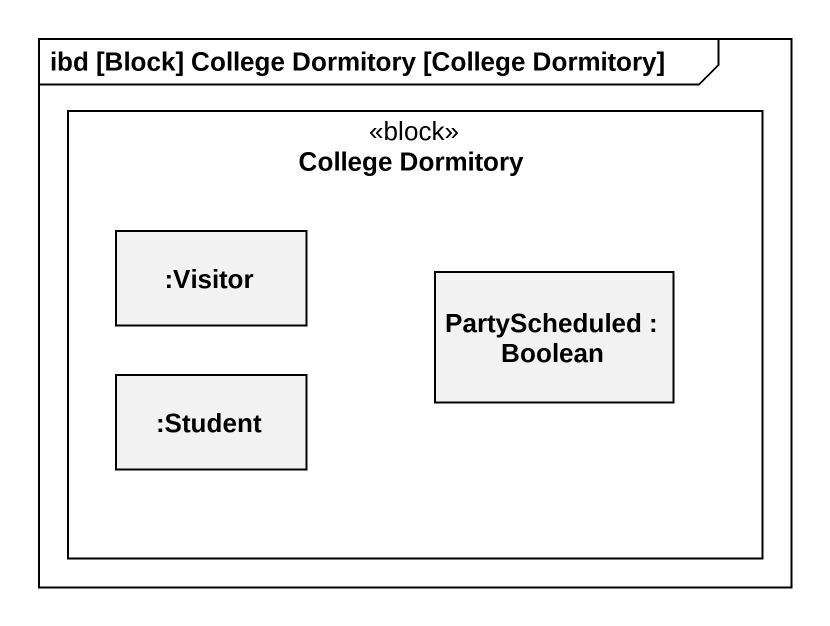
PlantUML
@startuml
mainframe ibd [Block] College Dormitory [College Dormitory]
rectangle "College Dormitory" as College_Dormitory <<block>> {
  rectangle ":Visitor" as Visitor
  rectangle "PartyScheduled : Boolean" as PartyScheduled
  rectangle ":Student" as Student
}
@enduml
